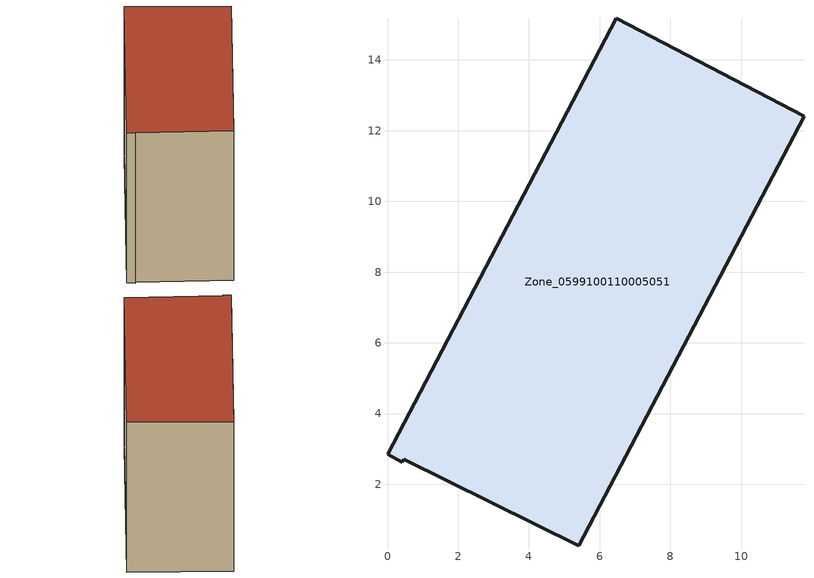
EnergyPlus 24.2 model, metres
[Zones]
Zone_0599100110005051
 floor ground (C_G): 11.78,12.4 5.4,0.26 0.46,2.7 0.42,2.62 0,2.84 6.47,15.18 z0
 wall outside (C_F): 11.78,12.4 6.47,15.18 0,2.84 0.42,2.62 0.46,2.7 5.4,0.26 11.78,12.4 z0:9.76
 roof outside (C_R): 5.4,0.26 11.78,12.4 6.47,15.18 0,2.84 0.42,2.62 0.46,2.7 z9.76
[BUILDING]
Pand.0599100110005051: North Axis=0; Terrain=City; Loads Convergence Tolerance Value=0.04; Temperature Convergence Tolerance Value=0.4; Solar Distribution=FullExterior; Maximum Number of Warmup Days=25; Minimum Number of Warmup Days=1
[Site:Location]
Rotterdam.The.Hague.AP_ZH_NLD Design_Conditions: Latitude=51.96; Longitude=4.45; Time Zone=1; Elevation=-4.5
[SITE:GROUNDTEMPERATURE:BUILDINGSURFACE]
18, 18, 18, 18, 18, 18, 18, 18, 18, 18, 18, 18
[MATERIAL] Thermal Absorptance=0.9; Solar Absorptance=0.7; Visible Absorptance=0.7
Name | Roughness | Thickness | Conductivity | Density | Specific Heat
G.TI.2015-2018 | MediumSmooth | 0.15 | 0.0428571 | 540 | 1210
F.TI.2015-2018 | Rough | 0.3 | 0.0666667 | 1920 | 840
R.TI.2015-2018 | MediumRough | 0.2 | 0.0333333 | 1500 | 1000
[CONSTRUCTION]
C_G: G.TI.2015-2018
C_F: F.TI.2015-2018
C_R: R.TI.2015-2018
[ZONE]
Zone_0599100110005051: Type=1; Multiplier=1; Ceiling Height=Autocalculate; Volume=Autocalculate; Floor Area=autocalculate; Part of Total Floor Area=Yes
[ZONEINFILTRATION:DESIGNFLOWRATE]
Infil_Zone_0599100110005051: Zone or ZoneList or Space or SpaceList=Zone_0599100110005051; Schedule=AlwaysOn; Design Flow Rate Calculation Method=Flow/Area; Flow Rate per Floor Area=0.0015; Constant Term Coefficient=1; Temperature Term Coefficient=0; Velocity Term Coefficient=0; Velocity Squared Term Coefficient=0
[HVACTEMPLATE:ZONE:IDEALLOADSAIRSYSTEM]
Zone_0599100110005051: Maximum Heating Supply Air Temperature=50; Minimum Cooling Supply Air Temperature=13; Maximum Heating Supply Air Humidity Ratio=0.0156; Minimum Cooling Supply Air Humidity Ratio=0.0077; Heating Limit=NoLimit; Cooling Limit=NoLimit; Dehumidification Control Type=ConstantSensibleHeatRatio; Cooling Sensible Heat Ratio=0.7; Dehumidification Setpoint=60; Humidification Control Type=None; Humidification Setpoint=30; Outdoor Air Method=None; Outdoor Air Flow Rate per Person=0.00944; Outdoor Air Flow Rate per Zone Floor Area=0; Outdoor Air Flow Rate per Zone=0; Demand Controlled Ventilation Type=None; Outdoor Air Economizer Type=NoEconomizer; Heat Recovery Type=None; Sensible Heat Recovery Effectiveness=0.7; Latent Heat Recovery Effectiveness=0.65
[ZONECONTROL:THERMOSTAT]
ThermostatControl_Zone_0599100110005051: Zone or ZoneList=Zone_0599100110005051; Control Type Schedule=DualSetpointControlType; Control 1=Thermostat_Zone_0599100110005051; Temperature Difference Between Cutout And Setpoint=0
[THERMOSTATSETPOINT:DUALSETPOINT]
Thermostat_Zone_0599100110005051: Heating Setpoint Temperature Schedule=HeatingSetpoint_Zone_0599100110005051; Cooling Setpoint Temperature Schedule=CoolingSetpoint_Zone_0599100110005051
[SCHEDULE:COMPACT]
HeatingSetpoint_Zone_0599100110005051: Through: 12/31, For: AllDays, Until: 24:00, 21
CoolingSetpoint_Zone_0599100110005051: Through: 12/31, For: AllDays, Until: 24:00, 24
DualSetpointControlType: Through: 12/31, For: AllDays, Until: 24:00, 4
AlwaysOn: Through: 12/31, For: AllDays, Until: 24:00, 1
